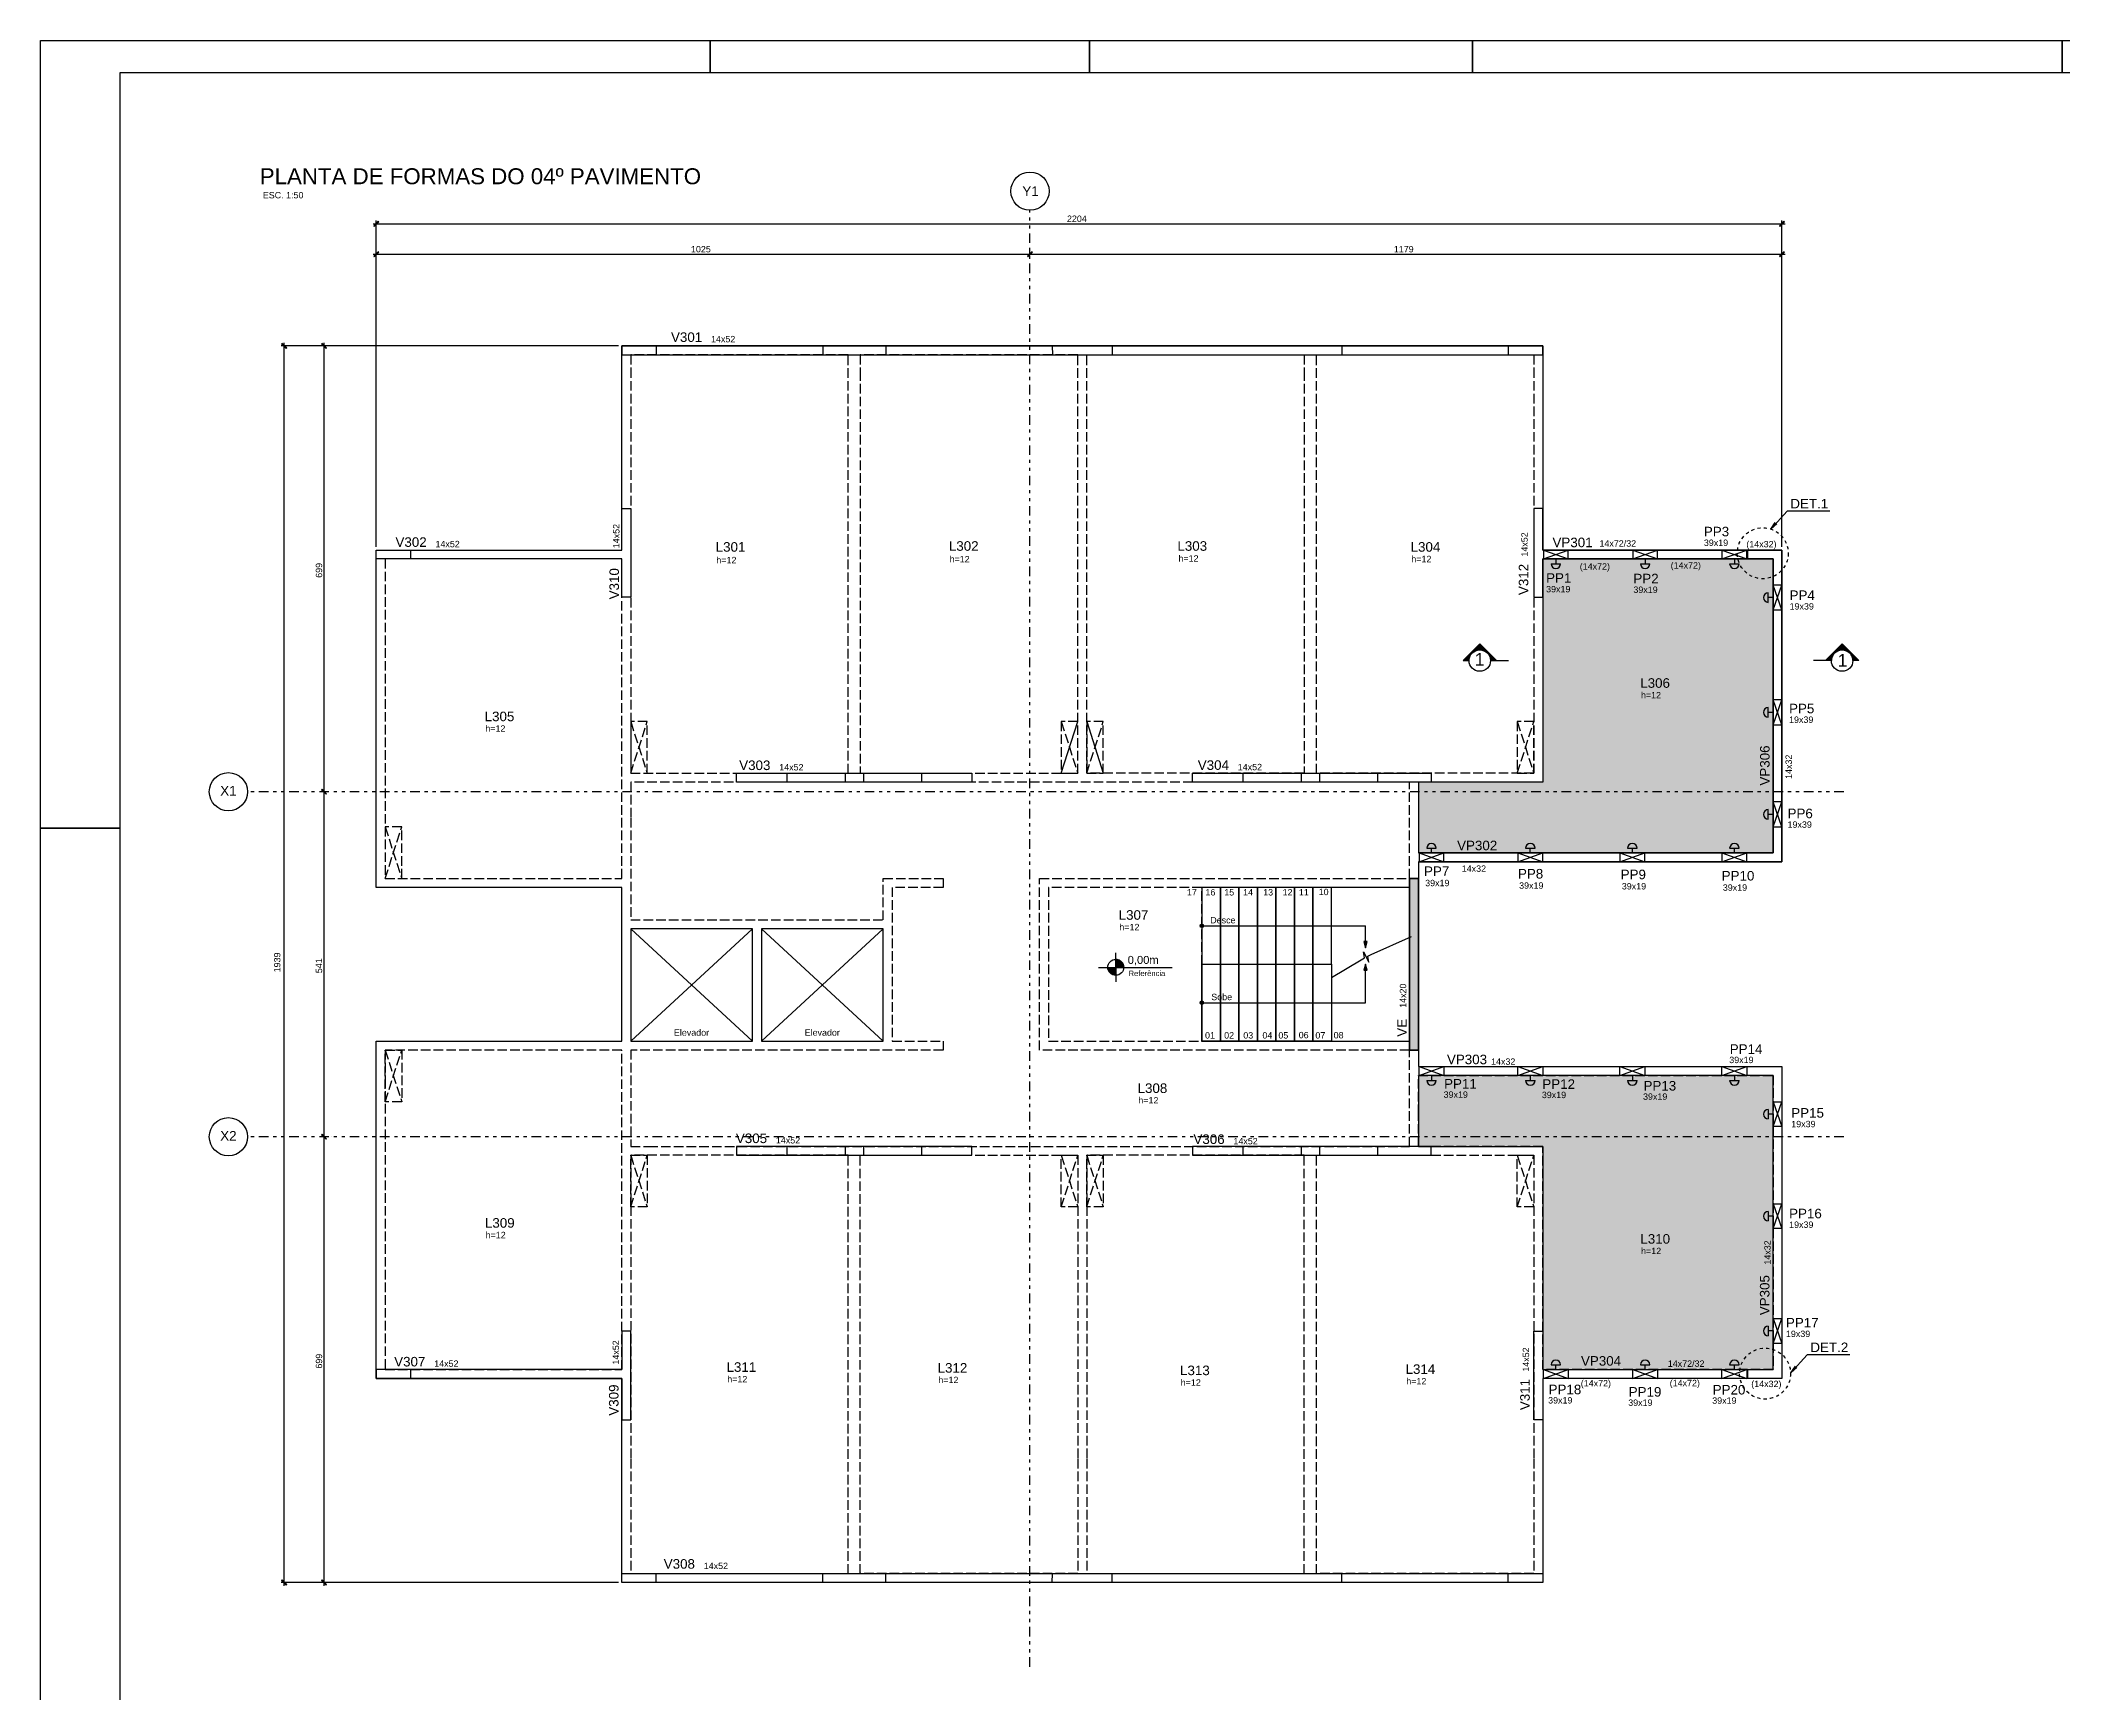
# Model space of a CAD drawing. Extents: x 0 to 119, y 0 to 84.
# Drawn here: x 0 to 63.4, y 32.3 to 84.1 of the extents above; entities that cross this region are included whole.
import ezdxf

# ---------------------------------------------------------------- set-up
doc = ezdxf.new("R2010")
doc.units = 0
doc.header["$MEASUREMENT"] = 0
for name, pattern in [('ESTILO_TQS_0001', [0.2, 0.1, -0.1]), ('ESTILO_TQS_0004', [1.09, 0.3, -0.15, 0.02, -0.15, 0.02, -0.15, 0.3]), ('ESTILO_TQS_0005', [0.4, 0.3, -0.1])]:
    doc.linetypes.add(name, pattern=pattern)
for name, color, linetype in [('1', 1, 'CONTINUOUS'), ('16', 10, 'CONTINUOUS'), ('18', 131, 'CONTINUOUS'), ('2', 2, 'CONTINUOUS'), ('3', 3, 'CONTINUOUS'), ('4', 4, 'CONTINUOUS'), ('5', 5, 'CONTINUOUS'), ('7', 7, 'CONTINUOUS')]:
    doc.layers.add(name, color=color, linetype=linetype)
doc.styles.add('TQS_ARIAL', font='arial.ttf')

msp = doc.modelspace()

# ---------------------------------------------------------------- linework, layer by layer
at = {"layer": '1', "linetype": 'Continuous'}
for p, q in [((10.4284, 78.349507), (54.7084, 78.349507)), ((10.5284, 76.597439), (10.5284, 78.449507)), ((54.6084, 76.806096), (54.6084, 78.449507)), ((10.5284, 68.219198), (10.5284, 77.492993)), ((31.0284, 77.363712), (31.0284, 77.492993)), ((31.0284, 77.363712), (31.0284, 77.492993)), ((54.6084, 68.219198), (54.6084, 77.492993)), ((10.4284, 77.392993), (31.1284, 77.392993)), ((30.9284, 77.392993), (54.7084, 77.392993)), ((9.679971, 74.519202), (7.544401, 74.519202)), ((7.644401, 35.639198), (7.644401, 74.619202)), ((18.1284, 74.519202), (8.793303, 74.519202)), ((8.893303, 60.4392), (8.893303, 74.619202)), ((47.1284, 67.839198), (47.9084, 68.119198)), ((47.1284, 68.119198), (47.9084, 67.839198)), ((49.9284, 67.839198), (50.7084, 68.119198)), ((49.9284, 68.119198), (50.7084, 67.839198)), ((52.7284, 67.839198), (53.5084, 68.119198)), ((52.7284, 68.119198), (53.5084, 67.839198)), ((54.6084, 66.239198), (54.3284, 67.019198)), ((54.3284, 66.239198), (54.6084, 67.019198)), ((54.6084, 62.639198), (54.3284, 63.419198)), ((54.3284, 62.639198), (54.6084, 63.419198)), ((32.0084, 61.119202), (32.5284, 62.739202)), ((32.8084, 62.739202), (33.3284, 61.119202)), ((8.824402, 60.5392), (8.793303, 60.5392)), ((8.824402, 60.5392), (8.793303, 60.5392)), ((8.893303, 49.6192), (8.893303, 60.6392)), ((54.6084, 59.439198), (54.3284, 60.219198)), ((54.3284, 59.439198), (54.6084, 60.219198)), ((43.2284, 58.339198), (44.0084, 58.619198)), ((43.2284, 58.619198), (44.0084, 58.339198)), ((46.3284, 58.339198), (47.1084, 58.619198)), ((46.3284, 58.619198), (47.1084, 58.339198)), ((49.5284, 58.339198), (50.3084, 58.619198)), ((49.5284, 58.619198), (50.3084, 58.339198)), ((52.7284, 58.339198), (53.5084, 58.619198)), ((52.7284, 58.619198), (53.5084, 58.339198)), ((18.5084, 56.239198), (22.3284, 52.719198)), ((18.5084, 52.719198), (22.3284, 56.239198)), ((22.6084, 56.239198), (26.4284, 52.719198)), ((22.6084, 52.719198), (26.4284, 56.239198)), ((36.418542, 56.334198), (41.548542, 56.334198)), ((41.548542, 55.845967), (41.548542, 56.334198)), ((41.731532, 55.438157), (42.9884, 55.999198)), ((33.719085, 55.283225), (33.719085, 55.491417)), ((33.719085, 55.283225), (33.719085, 54.783225)), ((33.719085, 54.783225), (33.719085, 55.283225)), ((33.719085, 55.271078), (33.796067, 55.271078)), ((33.719085, 55.255221), (33.834054, 55.255221)), ((33.719085, 55.239364), (33.86053, 55.239364)), ((33.719085, 55.223507), (33.881235, 55.223507)), ((33.719085, 55.207651), (33.898182, 55.207651)), ((33.719085, 55.191794), (33.912362, 55.191794)), ((40.478542, 54.719189), (41.410864, 55.27265)), ((33.17915, 55.033225), (35.491757, 55.033225)), ((33.469085, 55.033225), (33.969085, 55.033225)), ((33.719084, 55.017369), (33.469696, 55.017369)), ((33.719084, 55.001512), (33.471103, 55.001512)), ((33.719084, 54.985655), (33.473651, 54.985655)), ((33.719084, 54.969798), (33.477263, 54.969798)), ((33.719084, 54.953942), (33.481989, 54.953942)), ((33.719084, 54.938084), (33.487895, 54.938084)), ((33.719084, 54.922228), (33.495076, 54.922228)), ((33.719084, 54.906371), (33.503659, 54.906371)), ((33.719084, 54.890514), (33.513819, 54.890514)), ((33.719084, 54.874657), (33.525807, 54.874657)), ((33.719084, 54.858801), (33.539986, 54.858801)), ((33.719084, 54.842943), (33.556933, 54.842943)), ((33.719084, 54.827087), (33.577638, 54.827087)), ((33.719084, 54.81123), (33.604114, 54.81123)), ((33.719084, 54.795373), (33.642102, 54.795373)), ((33.719085, 55.175937), (33.924349, 55.175937)), ((33.719085, 55.16008), (33.934509, 55.16008)), ((33.719085, 55.144223), (33.943092, 55.144223)), ((33.719085, 55.128366), (33.950273, 55.128366)), ((33.719085, 55.112509), (33.956179, 55.112509)), ((33.719085, 55.096653), (33.960905, 55.096653)), ((33.719085, 55.080796), (33.964516, 55.080796)), ((33.719085, 55.064939), (33.967065, 55.064939)), ((33.719085, 55.049082), (33.968551, 55.049082)), ((33.719085, 54.783225), (33.719085, 54.583225)), ((41.548542, 53.924198), (41.548542, 54.940771)), ((36.418542, 53.924198), (41.548542, 53.924198)), ((43.2284, 51.919202), (44.0084, 51.639202)), ((43.2284, 51.639202), (44.0084, 51.919202)), ((46.3284, 51.919202), (47.1084, 51.639202)), ((46.3284, 51.639202), (47.1084, 51.919202)), ((49.5284, 51.919202), (50.3084, 51.639202)), ((49.5284, 51.639202), (50.3084, 51.919202)), ((52.7284, 51.919202), (53.5084, 51.639202)), ((52.7284, 51.639202), (53.5084, 51.919202)), ((54.3284, 50.039202), (54.6084, 50.819202)), ((54.3284, 50.819202), (54.6084, 50.039202)), ((9.041415, 49.7192), (8.793303, 49.7192)), ((9.041415, 49.7192), (8.793303, 49.7192)), ((8.893303, 35.639198), (8.893303, 49.8192)), ((54.3284, 46.839202), (54.6084, 47.619202)), ((54.3284, 47.619202), (54.6084, 46.839202)), ((54.3284, 43.239202), (54.6084, 44.019202)), ((54.3284, 44.019202), (54.6084, 43.239202)), ((47.1284, 42.419202), (47.9084, 42.139202)), ((47.1284, 42.139202), (47.9084, 42.419202)), ((49.9284, 42.419202), (50.7084, 42.139202)), ((49.9284, 42.139202), (50.7084, 42.419202)), ((52.7284, 42.419202), (53.5084, 42.139202)), ((52.7284, 42.139202), (53.5084, 42.419202)), ((10.695411, 35.739198), (7.544401, 35.739198)), ((18.1284, 35.739198), (8.793303, 35.739198))]:
    msp.add_line(p, q, dxfattribs=at)
at = {"layer": '1', "linetype": 'ESTILO_TQS_0005'}
for p, q in [((19.3084, 74.519202), (19.3084, 74.239202)), ((24.5284, 74.519202), (24.5284, 74.239202)), ((26.5084, 74.519202), (26.5084, 74.239202)), ((31.7284, 74.519202), (31.72986, 74.239202)), ((33.6084, 74.519202), (33.6084, 74.239202)), ((40.8084, 74.519202), (40.8084, 74.239202)), ((46.0284, 74.519202), (46.0284, 74.239202)), ((11.6084, 68.119198), (11.6084, 67.839198)), ((53.5284, 68.119198), (53.5284, 67.839198)), ((18.5084, 61.119202), (19.0284, 62.739202)), ((18.5084, 62.739202), (19.0284, 61.119202)), ((32.0084, 62.739202), (32.5284, 61.119202)), ((32.8084, 61.119202), (33.3284, 62.739202)), ((46.3084, 61.119202), (46.8284, 62.739202)), ((46.3084, 62.739202), (46.8284, 61.119202)), ((23.4084, 61.119202), (23.4084, 60.839202)), ((25.2284, 61.119202), (25.2284, 60.839202)), ((25.8084, 61.119202), (25.8084, 60.839202)), ((27.6284, 61.119202), (27.6284, 60.839202)), ((37.7084, 61.119202), (37.7084, 60.839202)), ((39.5284, 61.119202), (39.5284, 60.839202)), ((40.1084, 61.119202), (40.1084, 60.839202)), ((41.9284, 61.119202), (41.9284, 60.839202)), ((10.8084, 57.819198), (11.3284, 59.439198)), ((10.8084, 59.439198), (11.3284, 57.819198)), ((10.8084, 52.439202), (11.3284, 50.819202)), ((10.8084, 50.819202), (11.3284, 52.439202)), ((18.5084, 49.139198), (19.0284, 47.519198)), ((18.5084, 47.519198), (19.0284, 49.139198)), ((23.4084, 49.419198), (23.4084, 49.139198)), ((25.2284, 49.419198), (25.2284, 49.139198)), ((25.8084, 49.419198), (25.8084, 49.139198)), ((27.632302, 49.419198), (27.632302, 49.139198)), ((32.0084, 49.139198), (32.5284, 47.519198)), ((32.0084, 47.519198), (32.5284, 49.139198)), ((32.8084, 49.139198), (33.3284, 47.519198)), ((32.8084, 47.519198), (33.3284, 49.139198)), ((37.7084, 49.419198), (37.7084, 49.139198)), ((39.5284, 49.419198), (39.5284, 49.139198)), ((40.1084, 49.419198), (40.1084, 49.139198)), ((41.9284, 49.419198), (41.9284, 49.139198)), ((46.3084, 49.139198), (46.8284, 47.519198)), ((46.3084, 47.519198), (46.8284, 49.139198)), ((11.6084, 42.419202), (11.6084, 42.139202)), ((53.5284, 42.419202), (53.5284, 42.139202)), ((53.5284, 42.139202), (53.5284, 42.419202)), ((19.3084, 35.739198), (19.3084, 36.019198)), ((24.5284, 35.739198), (24.5284, 36.019198)), ((26.5084, 35.739198), (26.5084, 36.019198)), ((31.7284, 35.739198), (31.72986, 36.019198)), ((33.6084, 35.739198), (33.6084, 36.019198)), ((40.8084, 35.739198), (40.8084, 36.019198)), ((46.0284, 35.739198), (46.0284, 36.019198))]:
    msp.add_line(p, q, dxfattribs=at)
at = {"layer": '1', "linetype": 'Continuous'}
for points in [[(0.000062, 84.099942), (21.000062, 84.099942), (21.000062, 83.099942), (21.000062, 84.099942), (32.900062, 84.099942), (32.900062, 83.099942), (32.900062, 84.099942), (44.900062, 84.099942), (44.900062, 83.099942), (44.900062, 84.099942), (63.400062, 84.099942), (63.400062, 83.099942), (63.400062, 84.099942), (81.900062, 84.099942)], [(81.900062, -0.000058), (63.400062, -0.000058), (63.400062, 0.999942), (63.400062, -0.000058), (44.900062, -0.000058), (44.900062, 0.999942), (44.900062, -0.000058), (32.900062, -0.000058), (32.900062, 0.999942), (32.900062, -0.000058), (21.000062, -0.000058), (21.000062, 0.999942), (21.000062, -0.000058), (0.000062, -0.000058), (0.000062, 29.699942), (2.500062, 29.699942), (0.000062, 29.699942), (0.000062, 59.399942), (2.500062, 59.399942), (0.000062, 59.399942), (0.000062, 84.099942)], [(10.466517, 78.269946), (10.609423, 78.412852), (10.591745, 78.430529), (10.448839, 78.287624), (10.466517, 78.269946)], [(54.546517, 78.269946), (54.689423, 78.412852), (54.671745, 78.430529), (54.528839, 78.287624), (54.546517, 78.269946)], [(10.466517, 77.313432), (10.609423, 77.456338), (10.591745, 77.474016), (10.448839, 77.33111), (10.466517, 77.313432)], [(30.966517, 77.313432), (31.109423, 77.456338), (31.091745, 77.474016), (30.948839, 77.33111), (30.966517, 77.313432)], [(30.966517, 77.313432), (31.109423, 77.456338), (31.091745, 77.474016), (30.948839, 77.33111), (30.966517, 77.313432)], [(54.546517, 77.313432), (54.689423, 77.456338), (54.671745, 77.474016), (54.528839, 77.33111), (54.546517, 77.313432)], [(7.723961, 74.457319), (7.581056, 74.600224), (7.563378, 74.582547), (7.706284, 74.439641), (7.723961, 74.457319)], [(8.972864, 74.457319), (8.829958, 74.600224), (8.812281, 74.582547), (8.955186, 74.439641), (8.972864, 74.457319)], [(56.109582, 69.340103), (54.771255, 69.340103), (54.258323, 68.775877), (54.449198, 68.937329), (54.258323, 68.775877), (54.400907, 68.98123)], [(45.655235, 64.653808), (45.134732, 65.178652), (44.614229, 64.653808), (44.798753, 64.653808), (44.799761, 64.679814), (44.803334, 64.709097), (44.810136, 64.740522), (44.820177, 64.771862), (44.83228, 64.800112), (44.847502, 64.828109), (44.863247, 64.851742), (44.882063, 64.875258), (44.901553, 64.895695), (44.930897, 64.920891), (44.964738, 64.943607), (44.989802, 64.95692), (45.021878, 64.970266), (45.057434, 64.980774), (45.097653, 64.987734), (45.131452, 64.989771), (45.159609, 64.988864), (45.198578, 64.983665), (45.231568, 64.975529), (45.267558, 64.962416), (45.298518, 64.94716), (45.326927, 64.929385), (45.352626, 64.909549), (45.378864, 64.884635), (45.404961, 64.853452), (45.424776, 64.823384), (45.441815, 64.790122), (45.45397, 64.758539), (45.461659, 64.731269), (45.467119, 64.702801), (45.470103, 64.674002), (45.47071, 64.653808), (45.655235, 64.653808)], [(55.975528, 64.653808), (56.496031, 65.178652), (57.016534, 64.653808), (56.83201, 64.653808), (56.831002, 64.679814), (56.827429, 64.709097), (56.820627, 64.740522), (56.810586, 64.771862), (56.798482, 64.800112), (56.783261, 64.828109), (56.767516, 64.851742), (56.748699, 64.875258), (56.72921, 64.895695), (56.699866, 64.920891), (56.666025, 64.943607), (56.640961, 64.95692), (56.608885, 64.970266), (56.573329, 64.980774), (56.53311, 64.987734), (56.499311, 64.989771), (56.471154, 64.988864), (56.432185, 64.983665), (56.399195, 64.975529), (56.363205, 64.962416), (56.332245, 64.94716), (56.303836, 64.929385), (56.278137, 64.909549), (56.251899, 64.884635), (56.225802, 64.853452), (56.205987, 64.823384), (56.188948, 64.790122), (56.176793, 64.758539), (56.169104, 64.731269), (56.163644, 64.702801), (56.16066, 64.674002), (56.160053, 64.653808), (55.975528, 64.653808)], [(8.972864, 60.477317), (8.829958, 60.620223), (8.812281, 60.602545), (8.955186, 60.459639), (8.972864, 60.477317)], [(8.972864, 60.477317), (8.829958, 60.620223), (8.812281, 60.602545), (8.955186, 60.459639), (8.972864, 60.477317)], [(36.418542, 55.129198), (36.998542, 55.129198), (36.998542, 57.539198), (36.418542, 57.539198), (36.418542, 55.129198)], [(36.998542, 55.129198), (37.578542, 55.129198), (37.578542, 57.539198), (36.998542, 57.539198), (36.998542, 55.129198)], [(37.578542, 55.129198), (38.158542, 55.129198), (38.158542, 57.539198), (37.578542, 57.539198), (37.578542, 55.129198)], [(38.158542, 55.129198), (38.738542, 55.129198), (38.738542, 57.539198), (38.158542, 57.539198), (38.158542, 55.129198)], [(38.738542, 55.129198), (39.318542, 55.129198), (39.318542, 57.539198), (38.738542, 57.539198), (38.738542, 55.129198)], [(39.318542, 55.129198), (39.898542, 55.129198), (39.898542, 57.539198), (39.318542, 57.539198), (39.318542, 55.129198)], [(39.898542, 55.129198), (40.478542, 55.129198), (40.478542, 57.539198), (39.898542, 57.539198), (39.898542, 55.129198)], [(33.719085, 55.283225), (33.719085, 55.033225), (33.969085, 55.033225), (33.968551, 55.049082), (33.967065, 55.064939), (33.964516, 55.080796), (33.960905, 55.096653), (33.956179, 55.112509), (33.950273, 55.128366), (33.943092, 55.144223), (33.934509, 55.16008), (33.924214, 55.175937), (33.912183, 55.191794), (33.898046, 55.207651), (33.881074, 55.223507), (33.860361, 55.239364), (33.833794, 55.255221), (33.79572, 55.271078), (33.76735, 55.278521), (33.749346, 55.281387), (33.73122, 55.28293), (33.719085, 55.283225)], [(41.410871, 55.272637), (41.517761, 55.327805), (41.488454, 55.515723), (41.653958, 55.195053), (41.624651, 55.382972), (41.731541, 55.43814)], [(36.418542, 55.129198), (36.998542, 55.129198), (36.998542, 52.719198), (36.418542, 52.719198), (36.418542, 55.129198)], [(36.998542, 55.129198), (37.578542, 55.129198), (37.578542, 52.719198), (36.998542, 52.719198), (36.998542, 55.129198)], [(37.578542, 55.129198), (38.158542, 55.129198), (38.158542, 52.719198), (37.578542, 52.719198), (37.578542, 55.129198)], [(38.158542, 55.129198), (38.738542, 55.129198), (38.738542, 52.719198), (38.158542, 52.719198), (38.158542, 55.129198)], [(38.738542, 55.129198), (39.318542, 55.129198), (39.318542, 52.719198), (38.738542, 52.719198), (38.738542, 55.129198)], [(39.318542, 55.129198), (39.898542, 55.129198), (39.898542, 52.719198), (39.318542, 52.719198), (39.318542, 55.129198)], [(39.898542, 55.129198), (40.478542, 55.129198), (40.478542, 52.719198), (39.898542, 52.719198), (39.898542, 55.129198)], [(8.972864, 49.657317), (8.829958, 49.800223), (8.812281, 49.782545), (8.955186, 49.639639), (8.972864, 49.657317)], [(8.972864, 49.657317), (8.829958, 49.800223), (8.812281, 49.782545), (8.955186, 49.639639), (8.972864, 49.657317)], [(56.738235, 42.882337), (55.399908, 42.882337), (54.886976, 42.318112), (55.077851, 42.479564), (54.886976, 42.318112), (55.02956, 42.523465)], [(7.723961, 35.677316), (7.581056, 35.820221), (7.563378, 35.802543), (7.706284, 35.659638), (7.723961, 35.677316)], [(8.972864, 35.677316), (8.829958, 35.820221), (8.812281, 35.802543), (8.955186, 35.659638), (8.972864, 35.677316)]]:
    msp.add_lwpolyline(points, dxfattribs=at)
at = {"layer": '1', "linetype": 'ESTILO_TQS_0005'}
for points in [[(18.5084, 73.819202), (18.5084, 61.119202), (25.3284, 61.119202), (25.3284, 74.239202), (18.5084, 74.239202), (18.5084, 73.819202)], [(25.7084, 73.729202), (25.7084, 61.119202), (32.5284, 61.119202), (32.5284, 74.239202), (25.7084, 74.239202), (25.7084, 73.729202)], [(39.6284, 73.729202), (39.6284, 61.119202), (32.8084, 61.119202), (32.8084, 74.239202), (39.6284, 74.239202), (39.6284, 73.729202)], [(46.8284, 73.819202), (46.8284, 61.119202), (40.0084, 61.119202), (40.0084, 74.239202), (46.8284, 74.239202), (46.8284, 73.819202)], [(10.8084, 66.639198), (10.8084, 57.819198), (18.2284, 57.819198), (18.2284, 67.839198), (10.8084, 67.839198), (10.8084, 66.639198)], [(43.2084, 59.829202), (43.2084, 58.619198), (54.3284, 58.619198), (54.3284, 67.839198), (47.1084, 67.839198), (47.1084, 60.839202), (43.2084, 60.839202), (43.2084, 59.829202)], [(18.5084, 61.119202), (19.0284, 61.119202), (19.0284, 62.739202), (18.5084, 62.739202), (18.5084, 61.119202)], [(32.0084, 61.119202), (32.5284, 61.119202), (32.5284, 62.739202), (32.0084, 62.739202), (32.0084, 61.119202)], [(32.8084, 61.119202), (33.3284, 61.119202), (33.3284, 62.739202), (32.8084, 62.739202), (32.8084, 61.119202)], [(46.3084, 61.119202), (46.8284, 61.119202), (46.8284, 62.739202), (46.3084, 62.739202), (46.3084, 61.119202)], [(18.5084, 59.719202), (18.5084, 56.519198), (26.4284, 56.519198), (26.4284, 57.819198), (28.3084, 57.819198), (28.3084, 57.539198), (26.7084, 57.539198), (26.7084, 52.719198), (28.3084, 52.719198), (28.3084, 52.439198), (18.5084, 52.439198), (18.5084, 49.419198), (19.059934, 49.419198), (42.9284, 49.419198), (42.9284, 52.439198), (31.3284, 52.439198), (31.3284, 57.819198), (42.9284, 57.819198), (42.9284, 60.839202), (18.5084, 60.839202), (18.5084, 59.719202)], [(10.8084, 57.819198), (11.3284, 57.819198), (11.3284, 59.439198), (10.8084, 59.439198), (10.8084, 57.819198)], [(31.6084, 56.319198), (31.6084, 52.719198), (36.418542, 52.719198), (36.418542, 57.539198), (31.6084, 57.539198), (31.6084, 56.319198)], [(10.8084, 51.547749), (10.8084, 42.419202), (18.2284, 42.419202), (18.2284, 52.439202), (10.8084, 52.439202), (10.8084, 51.547749)], [(10.8084, 52.439202), (11.3284, 52.439202), (11.3284, 50.819202), (10.8084, 50.819202), (10.8084, 52.439202)], [(43.2084, 50.429198), (43.2084, 51.639202), (54.3284, 51.639202), (54.3284, 42.419202), (47.1084, 42.419202), (47.1084, 49.419198), (43.2084, 49.419198), (43.2084, 50.429198)], [(18.5084, 39.619198), (18.5084, 36.019198), (25.3284, 36.019198), (25.3284, 49.139198), (18.5084, 49.139198), (18.5084, 39.619198)], [(18.5084, 49.139198), (19.0284, 49.139198), (19.0284, 47.519198), (18.5084, 47.519198), (18.5084, 49.139198)], [(32.5284, 39.619198), (32.5284, 36.019198), (25.7084, 36.019198), (25.7084, 49.139198), (32.5284, 49.139198), (32.5284, 39.619198)], [(32.0084, 49.139198), (32.5284, 49.139198), (32.5284, 47.519198), (32.0084, 47.519198), (32.0084, 49.139198)], [(32.8084, 39.619198), (32.8084, 36.019198), (39.6284, 36.019198), (39.6284, 49.139198), (32.8084, 49.139198), (32.8084, 39.619198)], [(32.8084, 49.139198), (33.3284, 49.139198), (33.3284, 47.519198), (32.8084, 47.519198), (32.8084, 49.139198)], [(46.8284, 39.619198), (46.8284, 36.019198), (40.0084, 36.019198), (40.0084, 49.139198), (46.8284, 49.139198), (46.8284, 39.619198)], [(46.3084, 49.139198), (46.8284, 49.139198), (46.8284, 47.519198), (46.3084, 47.519198), (46.3084, 49.139198)]]:
    msp.add_lwpolyline(points, dxfattribs=at)
at = {"layer": '1', "linetype": 'Continuous'}
for centre, radius in [((31.0284, 79.374159), 0.6), ((5.894009, 60.5392), 0.6), ((33.719085, 55.033225), 0.25), ((5.894009, 49.7192), 0.6)]:
    msp.add_circle(centre, radius, dxfattribs=at)
for points in [[(10.466517, 78.269946), (10.591745, 78.430529), (10.448839, 78.287624)], [(10.466517, 78.269946), (10.448839, 78.287624), (10.466517, 78.269946)], [(10.466517, 78.269946), (10.609423, 78.412852), (10.591745, 78.430529)], [(54.546517, 78.269946), (54.671745, 78.430529), (54.528839, 78.287624)], [(54.546517, 78.269946), (54.528839, 78.287624), (54.546517, 78.269946)], [(54.546517, 78.269946), (54.689423, 78.412852), (54.671745, 78.430529)], [(10.466517, 77.313432), (10.591745, 77.474016), (10.448839, 77.33111)], [(10.466517, 77.313432), (10.609423, 77.456338), (10.591745, 77.474016)], [(30.966517, 77.313432), (31.091745, 77.474016), (30.948839, 77.33111)], [(30.966517, 77.313432), (31.091745, 77.474016), (30.948839, 77.33111)], [(30.966517, 77.313432), (31.109423, 77.456338), (31.091745, 77.474016)], [(30.966517, 77.313432), (31.109423, 77.456338), (31.091745, 77.474016)], [(54.546517, 77.313432), (54.671745, 77.474016), (54.528839, 77.33111)], [(54.546517, 77.313432), (54.689423, 77.456338), (54.671745, 77.474016)], [(10.466517, 77.313432), (10.448839, 77.33111), (10.466517, 77.313432)], [(30.966517, 77.313432), (30.948839, 77.33111), (30.966517, 77.313432)], [(30.966517, 77.313432), (30.948839, 77.33111), (30.966517, 77.313432)], [(54.546517, 77.313432), (54.528839, 77.33111), (54.546517, 77.313432)], [(7.723961, 74.457319), (7.581056, 74.600224), (7.563378, 74.582547)], [(7.723961, 74.457319), (7.563378, 74.582547), (7.706284, 74.439641)], [(7.723961, 74.457319), (7.706284, 74.439641), (7.723961, 74.457319)], [(8.972864, 74.457319), (8.829958, 74.600224), (8.812281, 74.582547)], [(8.972864, 74.457319), (8.812281, 74.582547), (8.955186, 74.439641)], [(8.972864, 74.457319), (8.955186, 74.439641), (8.972864, 74.457319)], [(45.134732, 65.178652), (44.614229, 64.653808), (44.882063, 64.875258)], [(44.614229, 64.653808), (44.863247, 64.851742), (44.882063, 64.875258)], [(44.614229, 64.653808), (44.847502, 64.828109), (44.863247, 64.851742)], [(44.614229, 64.653808), (44.83228, 64.800112), (44.847502, 64.828109)], [(44.614229, 64.653808), (44.820177, 64.771862), (44.83228, 64.800112)], [(44.614229, 64.653808), (44.810136, 64.740522), (44.820177, 64.771862)], [(44.614229, 64.653808), (44.803334, 64.709097), (44.810136, 64.740522)], [(44.614229, 64.653808), (44.799761, 64.679814), (44.803334, 64.709097)], [(45.134732, 65.178652), (44.882063, 64.875258), (44.901553, 64.895695)], [(45.134732, 65.178652), (44.901553, 64.895695), (44.930897, 64.920891)], [(45.134732, 65.178652), (44.930897, 64.920891), (44.964738, 64.943607)], [(45.134732, 65.178652), (44.964738, 64.943607), (44.989802, 64.95692)], [(45.134732, 65.178652), (44.989802, 64.95692), (45.021878, 64.970266)], [(45.134732, 65.178652), (45.021878, 64.970266), (45.057434, 64.980774)], [(45.134732, 65.178652), (45.057434, 64.980774), (45.097653, 64.987734)], [(45.134732, 65.178652), (45.097653, 64.987734), (45.131452, 64.989771)], [(45.134732, 65.178652), (45.131452, 64.989771), (45.159609, 64.988864)], [(45.655235, 64.653808), (45.134732, 65.178652), (45.352626, 64.909549)], [(45.134732, 65.178652), (45.159609, 64.988864), (45.198578, 64.983665)], [(45.134732, 65.178652), (45.198578, 64.983665), (45.231568, 64.975529)], [(45.134732, 65.178652), (45.231568, 64.975529), (45.267558, 64.962416)], [(45.134732, 65.178652), (45.267558, 64.962416), (45.298518, 64.94716)], [(45.134732, 65.178652), (45.298518, 64.94716), (45.326927, 64.929385)], [(45.134732, 65.178652), (45.326927, 64.929385), (45.352626, 64.909549)], [(45.655235, 64.653808), (45.352626, 64.909549), (45.378864, 64.884635)], [(45.655235, 64.653808), (45.378864, 64.884635), (45.404961, 64.853452)], [(45.655235, 64.653808), (45.404961, 64.853452), (45.424776, 64.823384)], [(45.655235, 64.653808), (45.424776, 64.823384), (45.441815, 64.790122)], [(45.655235, 64.653808), (45.441815, 64.790122), (45.45397, 64.758539)], [(45.655235, 64.653808), (45.45397, 64.758539), (45.461659, 64.731269)], [(45.655235, 64.653808), (45.461659, 64.731269), (45.467119, 64.702801)], [(56.496031, 65.178652), (56.225802, 64.853452), (55.975528, 64.653808)], [(55.975528, 64.653808), (56.225802, 64.853452), (56.205987, 64.823384)], [(55.975528, 64.653808), (56.205987, 64.823384), (56.188948, 64.790122)], [(55.975528, 64.653808), (56.188948, 64.790122), (56.176793, 64.758539)], [(55.975528, 64.653808), (56.176793, 64.758539), (56.169104, 64.731269)], [(55.975528, 64.653808), (56.169104, 64.731269), (56.163644, 64.702801)], [(56.496031, 65.178652), (56.251899, 64.884635), (56.225802, 64.853452)], [(56.496031, 65.178652), (56.278137, 64.909549), (56.251899, 64.884635)], [(56.496031, 65.178652), (56.303836, 64.929385), (56.278137, 64.909549)], [(56.496031, 65.178652), (56.332245, 64.94716), (56.303836, 64.929385)], [(56.496031, 65.178652), (56.363205, 64.962416), (56.332245, 64.94716)], [(56.496031, 65.178652), (56.399195, 64.975529), (56.363205, 64.962416)], [(56.496031, 65.178652), (56.432185, 64.983665), (56.399195, 64.975529)], [(56.496031, 65.178652), (56.471154, 64.988864), (56.432185, 64.983665)], [(56.496031, 65.178652), (56.499311, 64.989771), (56.471154, 64.988864)], [(57.016534, 64.653808), (56.699866, 64.920891), (56.496031, 65.178652)], [(56.496031, 65.178652), (56.699866, 64.920891), (56.666025, 64.943607)], [(56.496031, 65.178652), (56.666025, 64.943607), (56.640961, 64.95692)], [(56.496031, 65.178652), (56.640961, 64.95692), (56.608885, 64.970266)], [(56.496031, 65.178652), (56.608885, 64.970266), (56.573329, 64.980774)], [(56.496031, 65.178652), (56.573329, 64.980774), (56.53311, 64.987734)], [(56.496031, 65.178652), (56.53311, 64.987734), (56.499311, 64.989771)], [(57.016534, 64.653808), (56.72921, 64.895695), (56.699866, 64.920891)], [(57.016534, 64.653808), (56.748699, 64.875258), (56.72921, 64.895695)], [(57.016534, 64.653808), (56.767516, 64.851742), (56.748699, 64.875258)], [(57.016534, 64.653808), (56.783261, 64.828109), (56.767516, 64.851742)], [(57.016534, 64.653808), (56.798482, 64.800112), (56.783261, 64.828109)], [(57.016534, 64.653808), (56.810586, 64.771862), (56.798482, 64.800112)], [(57.016534, 64.653808), (56.820627, 64.740522), (56.810586, 64.771862)], [(57.016534, 64.653808), (56.827429, 64.709097), (56.820627, 64.740522)], [(57.016534, 64.653808), (56.831002, 64.679814), (56.827429, 64.709097)], [(44.614229, 64.653808), (44.798753, 64.653808), (44.799761, 64.679814)], [(45.655235, 64.653808), (45.467119, 64.702801), (45.470103, 64.674002)], [(45.655235, 64.653808), (45.470103, 64.674002), (45.47071, 64.653808)], [(55.975528, 64.653808), (56.163644, 64.702801), (56.16066, 64.674002)], [(55.975528, 64.653808), (56.16066, 64.674002), (56.160053, 64.653808)], [(57.016534, 64.653808), (56.83201, 64.653808), (56.831002, 64.679814)], [(8.972864, 60.477317), (8.829958, 60.620223), (8.812281, 60.602545)], [(8.972864, 60.477317), (8.829958, 60.620223), (8.812281, 60.602545)], [(8.972864, 60.477317), (8.812281, 60.602545), (8.955186, 60.459639)], [(8.972864, 60.477317), (8.812281, 60.602545), (8.955186, 60.459639)], [(8.972864, 60.477317), (8.955186, 60.459639), (8.972864, 60.477317)], [(8.972864, 60.477317), (8.955186, 60.459639), (8.972864, 60.477317)], [(8.972864, 49.657317), (8.829958, 49.800223), (8.812281, 49.782545)], [(8.972864, 49.657317), (8.829958, 49.800223), (8.812281, 49.782545)], [(8.972864, 49.657317), (8.812281, 49.782545), (8.955186, 49.639639)], [(8.972864, 49.657317), (8.812281, 49.782545), (8.955186, 49.639639)], [(8.972864, 49.657317), (8.955186, 49.639639), (8.972864, 49.657317)], [(8.972864, 49.657317), (8.955186, 49.639639), (8.972864, 49.657317)], [(7.723961, 35.677316), (7.581056, 35.820221), (7.563378, 35.802543)], [(7.723961, 35.677316), (7.563378, 35.802543), (7.706284, 35.659638)], [(7.723961, 35.677316), (7.706284, 35.659638), (7.723961, 35.677316)], [(8.972864, 35.677316), (8.829958, 35.820221), (8.812281, 35.802543)], [(8.972864, 35.677316), (8.812281, 35.802543), (8.955186, 35.659638)], [(8.972864, 35.677316), (8.955186, 35.659638), (8.972864, 35.677316)]]:
    msp.add_solid(points, dxfattribs=at)
at = {"layer": '16', "linetype": 'Continuous'}
msp.add_lwpolyline([(42.9284, 57.819198), (43.2084, 57.819198), (43.2084, 52.439198), (42.9284, 52.439198), (42.9284, 57.819198)], dxfattribs=at)
for points in [[(42.9284, 57.819198), (43.2084, 57.819198), (43.2084, 52.439198)], [(42.9284, 57.819198), (43.2084, 52.439198), (42.9284, 52.439198)], [(42.9284, 57.819198), (42.9284, 52.439198), (42.9284, 57.819198)]]:
    msp.add_solid(points, dxfattribs=at)
at = {"layer": '18', "linetype": 'Continuous'}
for points in [[(43.2084, 58.619198), (54.3284, 58.619198), (54.3284, 67.839198), (47.1084, 67.839198), (47.1084, 60.839202), (43.2084, 60.839202), (43.2084, 58.619198)], [(43.2084, 51.639202), (43.2084, 49.419198), (47.1084, 49.419198), (47.1084, 42.419202), (54.3284, 42.419202), (54.3284, 51.639202), (43.2084, 51.639202)]]:
    msp.add_lwpolyline(points, dxfattribs=at)
for points in [[(54.3284, 58.619198), (54.3284, 67.839198), (47.1084, 67.839198)], [(54.3284, 58.619198), (47.1084, 67.839198), (47.1084, 60.839202)], [(54.3284, 58.619198), (47.1084, 60.839202), (43.2084, 60.839202)], [(54.3284, 58.619198), (43.2084, 60.839202), (43.2084, 58.619198)], [(47.1084, 49.419198), (54.3284, 51.639202), (43.2084, 51.639202)], [(47.1084, 49.419198), (43.2084, 51.639202), (43.2084, 49.419198)], [(47.1084, 49.419198), (54.3284, 42.419202), (54.3284, 51.639202)], [(47.1084, 49.419198), (47.1084, 42.419202), (54.3284, 42.419202)]]:
    msp.add_solid(points, dxfattribs=at)
at = {"layer": '2', "linetype": 'ESTILO_TQS_0004'}
for p, q in [((31.0284, 33.100425), (31.0284, 78.774159)), ((56.54686, 60.5392), (6.494009, 60.5392)), ((56.54686, 49.7192), (6.494009, 49.7192))]:
    msp.add_line(p, q, dxfattribs=at)
at = {"layer": '2', "linetype": 'Continuous'}
for p, q in [((31.0284, 77.263712), (31.0284, 77.263712)), ((31.0284, 77.263712), (31.0284, 77.263712)), ((10.5284, 76.497439), (10.5284, 76.497439)), ((54.6084, 76.706096), (54.6084, 76.706096)), ((9.779971, 74.519202), (9.779971, 74.519202)), ((18.2284, 74.519202), (18.2284, 74.519202)), ((10.5284, 68.119198), (10.5284, 68.119198)), ((54.6084, 68.119198), (54.6084, 68.119198)), ((47.3684, 67.689198), (47.6684, 67.689198)), ((47.5184, 67.839198), (47.5184, 67.689198)), ((50.1684, 67.689198), (50.4684, 67.689198)), ((50.3184, 67.839198), (50.3184, 67.689198)), ((52.9684, 67.689198), (53.2684, 67.689198)), ((53.1184, 67.839198), (53.1184, 67.689198)), ((54.1784, 66.479198), (54.1784, 66.779198)), ((54.3284, 66.629198), (54.1784, 66.629198)), ((45.134732, 65.178652), (44.614229, 64.653808)), ((45.655235, 64.653808), (45.134732, 65.178652)), ((55.975528, 64.653808), (56.496031, 65.178652)), ((56.496031, 65.178652), (57.016534, 64.653808)), ((44.614229, 64.653808), (44.798753, 64.653808)), ((45.47071, 64.653808), (46.031524, 64.653808)), ((56.160053, 64.653808), (55.599239, 64.653808)), ((57.016534, 64.653808), (56.83201, 64.653808)), ((54.1784, 62.879198), (54.1784, 63.179198)), ((54.3284, 63.029198), (54.1784, 63.029198)), ((8.924402, 60.5392), (8.924402, 60.5392)), ((8.924402, 60.5392), (8.924402, 60.5392)), ((54.1784, 59.679198), (54.1784, 59.979198)), ((54.3284, 59.829198), (54.1784, 59.829198)), ((43.4684, 58.769198), (43.7684, 58.769198)), ((43.6184, 58.619198), (43.6184, 58.769198)), ((46.5684, 58.769198), (46.8684, 58.769198)), ((46.7184, 58.619198), (46.7184, 58.769198)), ((49.7684, 58.769198), (50.0684, 58.769198)), ((49.9184, 58.619198), (49.9184, 58.769198)), ((52.9684, 58.769198), (53.2684, 58.769198)), ((53.1184, 58.619198), (53.1184, 58.769198)), ((43.4684, 51.489202), (43.7684, 51.489202)), ((43.6184, 51.639202), (43.6184, 51.489202)), ((46.5684, 51.489202), (46.8684, 51.489202)), ((46.7184, 51.639202), (46.7184, 51.489202)), ((49.7684, 51.489202), (50.0684, 51.489202)), ((49.9184, 51.639202), (49.9184, 51.489202)), ((52.9684, 51.489202), (53.2684, 51.489202)), ((53.1184, 51.639202), (53.1184, 51.489202)), ((54.1784, 50.579202), (54.1784, 50.279202)), ((54.3284, 50.429202), (54.1784, 50.429202)), ((9.141415, 49.7192), (9.141415, 49.7192)), ((9.141415, 49.7192), (9.141415, 49.7192)), ((54.1784, 47.379202), (54.1784, 47.079202)), ((54.3284, 47.229202), (54.1784, 47.229202)), ((54.1784, 43.779202), (54.1784, 43.479202)), ((54.3284, 43.629202), (54.1784, 43.629202)), ((47.3684, 42.569202), (47.6684, 42.569202)), ((47.5184, 42.419202), (47.5184, 42.569202)), ((50.1684, 42.569202), (50.4684, 42.569202)), ((50.3184, 42.419202), (50.3184, 42.569202)), ((52.9684, 42.569202), (53.2684, 42.569202)), ((53.1184, 42.419202), (53.1184, 42.569202)), ((10.795411, 35.739198), (10.795411, 35.739198)), ((18.2284, 35.739198), (18.2284, 35.739198))]:
    msp.add_line(p, q, dxfattribs=at)
for points in [[(41.492542, 55.845967), (41.548542, 55.649967), (41.604542, 55.845967), (41.492542, 55.845967)], [(41.604542, 54.940771), (41.548542, 55.136771), (41.492542, 54.940771), (41.604542, 54.940771)]]:
    msp.add_lwpolyline(points, dxfattribs=at)
at = {"layer": '2', "linetype": 'ESTILO_TQS_0001'}
for centre in [(54.007826, 68.018482), (54.078263, 42.292831)]:
    msp.add_circle(centre, 0.8, dxfattribs=at)
at = {"layer": '2', "linetype": 'Continuous'}
for centre, radius in [((45.134732, 64.653808), 0.335978), ((56.496031, 64.653808), 0.335978), ((36.418542, 56.334198), 0.053637), ((36.418542, 53.924198), 0.053637)]:
    msp.add_circle(centre, radius, dxfattribs=at)
for centre, start, end in [((47.5184, 67.689198), 180, 0), ((50.3184, 67.689198), 180, 0), ((53.1184, 67.689198), 180, 0), ((54.1784, 66.629198), 90, 270), ((54.1784, 63.029198), 90, 270), ((54.1784, 59.829198), 90, 270), ((43.6184, 58.769198), 0, 180), ((46.7184, 58.769198), 0, 180), ((49.9184, 58.769198), 0, 180), ((53.1184, 58.769198), 0, 180), ((43.6184, 51.489202), 180, 0), ((46.7184, 51.489202), 180, 0), ((49.9184, 51.489202), 180, 0), ((53.1184, 51.489202), 180, 0), ((54.1784, 50.429202), 90, 270), ((54.1784, 47.229202), 90, 270), ((54.1784, 43.629202), 90, 270), ((47.5184, 42.569202), 0, 180), ((50.3184, 42.569202), 0, 180), ((53.1184, 42.569202), 0, 180)]:
    msp.add_arc(centre, 0.15, start, end, dxfattribs=at)
for points in [[(36.47218, 56.334198), (36.391723, 56.38065), (36.368139, 56.352544)], [(36.47218, 56.334198), (36.368139, 56.352544), (36.368139, 56.315853)], [(36.47218, 56.334198), (36.368139, 56.315853), (36.391723, 56.287747)], [(36.47218, 56.334198), (36.427856, 56.387021), (36.391723, 56.38065)], [(36.47218, 56.334198), (36.391723, 56.287747), (36.427856, 56.281376)], [(36.47218, 56.334198), (36.459631, 56.368676), (36.427856, 56.387021)], [(36.47218, 56.334198), (36.427856, 56.281376), (36.459631, 56.299721)], [(36.47218, 56.334198), (36.459631, 56.299721), (36.47218, 56.334198)], [(41.492542, 55.845967), (41.548542, 55.649967), (41.604542, 55.845967)], [(41.492542, 55.845967), (41.604542, 55.845967), (41.492542, 55.845967)], [(41.604542, 54.940771), (41.548542, 55.136771), (41.492542, 54.940771)], [(41.604542, 54.940771), (41.492542, 54.940771), (41.604542, 54.940771)], [(36.47218, 53.924198), (36.391723, 53.97065), (36.368139, 53.942544)], [(36.47218, 53.924198), (36.368139, 53.942544), (36.368139, 53.905853)], [(36.47218, 53.924198), (36.368139, 53.905853), (36.391723, 53.877747)], [(36.47218, 53.924198), (36.427856, 53.977021), (36.391723, 53.97065)], [(36.47218, 53.924198), (36.391723, 53.877747), (36.427856, 53.871376)], [(36.47218, 53.924198), (36.459631, 53.958676), (36.427856, 53.977021)], [(36.47218, 53.924198), (36.427856, 53.871376), (36.459631, 53.889721)], [(36.47218, 53.924198), (36.459631, 53.889721), (36.47218, 53.924198)]]:
    msp.add_solid(points, dxfattribs=at)
at = {"layer": '3', "linetype": 'Continuous'}
for points in [[(47.1084, 74.519202), (47.1084, 68.119198), (54.6084, 68.119198), (54.6084, 58.339198), (43.2084, 58.339198), (43.2084, 51.919202), (54.6084, 51.919202), (54.6084, 42.139202), (47.1084, 42.139202), (47.1084, 35.739198), (18.2284, 35.739198), (18.2284, 42.139202), (10.5284, 42.139202), (10.5284, 52.719202), (18.2284, 52.719202), (18.2284, 57.539198), (10.5284, 57.539198), (10.5284, 68.119198), (18.2284, 68.119198), (18.2284, 74.519202), (47.1084, 74.519202)], [(36.418542, 57.539198), (36.418542, 52.719198), (42.9284, 52.719198), (42.9284, 57.539198), (36.418542, 57.539198)], [(18.5084, 55.419198), (18.5084, 52.719198), (22.3284, 52.719198), (22.3284, 56.239198), (18.5084, 56.239198), (18.5084, 55.419198)], [(22.6084, 55.419198), (22.6084, 52.719198), (26.4284, 52.719198), (26.4284, 56.239198), (22.6084, 56.239198), (22.6084, 55.419198)]]:
    msp.add_lwpolyline(points, dxfattribs=at)
at = {"layer": '4', "linetype": 'Continuous'}
for points in [[(47.1084, 74.519202), (18.2284, 74.519202), (18.2284, 74.239202), (47.1084, 74.239202), (47.1084, 74.519202)], [(10.5284, 68.119198), (18.2284, 68.119198), (18.2284, 69.419202), (18.5084, 69.419202), (18.5084, 66.639202), (18.2284, 66.639202), (18.2284, 67.839198), (10.5284, 67.839198), (10.5284, 68.119198)], [(43.2284, 58.619198), (43.2284, 58.339198), (54.6084, 58.339198), (54.6084, 68.119198), (47.1084, 68.119198), (47.1084, 69.419202), (46.8284, 69.419202), (46.8284, 66.639202), (47.1084, 66.639202), (47.1084, 67.839198), (54.3284, 67.839198), (54.3284, 58.619198), (43.2284, 58.619198)], [(21.8284, 61.119202), (29.2084, 61.119202), (29.2084, 60.839202), (21.8284, 60.839202), (21.8284, 61.119202)], [(36.1284, 61.119202), (43.6084, 61.119202), (43.6084, 60.839202), (36.1284, 60.839202), (36.1284, 61.119202)], [(42.9284, 57.819198), (42.9284, 52.439198), (43.2084, 52.439198), (43.2084, 57.819198), (42.9284, 57.819198)], [(43.2284, 51.639202), (43.2284, 51.919202), (54.6084, 51.919202), (54.6084, 42.139202), (47.1084, 42.139202), (47.1084, 40.839198), (46.8284, 40.839198), (46.8284, 43.619198), (47.1084, 43.619198), (47.1084, 42.419202), (54.3284, 42.419202), (54.3284, 51.639202), (43.2284, 51.639202)], [(21.8284, 49.139198), (29.2084, 49.139198), (29.2084, 49.419198), (21.8284, 49.419198), (21.8284, 49.139198)], [(36.1284, 49.139198), (43.6084, 49.139198), (43.6084, 49.419198), (36.1284, 49.419198), (36.1284, 49.139198)], [(10.5284, 42.139202), (18.2284, 42.139202), (18.2284, 40.839198), (18.5084, 40.839198), (18.5084, 43.619198), (18.2284, 43.619198), (18.2284, 42.419202), (10.5284, 42.419202), (10.5284, 42.139202)], [(47.1084, 35.739198), (18.2284, 35.739198), (18.2284, 36.019198), (47.1084, 36.019198), (47.1084, 35.739198)]]:
    msp.add_lwpolyline(points, dxfattribs=at)
at = {"layer": '5', "linetype": 'Continuous'}
for points in [[(47.9084, 68.119198), (47.1284, 68.119198), (47.1284, 67.839198), (47.9084, 67.839198), (47.9084, 68.119198)], [(50.7084, 68.119198), (49.9284, 68.119198), (49.9284, 67.839198), (50.7084, 67.839198), (50.7084, 68.119198)], [(53.5084, 68.119198), (52.7284, 68.119198), (52.7284, 67.839198), (53.5084, 67.839198), (53.5084, 68.119198)], [(54.3284, 67.019198), (54.3284, 66.239198), (54.6084, 66.239198), (54.6084, 67.019198), (54.3284, 67.019198)], [(54.3284, 63.419198), (54.3284, 62.639198), (54.6084, 62.639198), (54.6084, 63.419198), (54.3284, 63.419198)], [(54.3284, 60.219198), (54.3284, 59.439198), (54.6084, 59.439198), (54.6084, 60.219198), (54.3284, 60.219198)], [(44.0084, 58.619198), (43.2284, 58.619198), (43.2284, 58.339198), (44.0084, 58.339198), (44.0084, 58.619198)], [(47.1084, 58.619198), (46.3284, 58.619198), (46.3284, 58.339198), (47.1084, 58.339198), (47.1084, 58.619198)], [(50.3084, 58.619198), (49.5284, 58.619198), (49.5284, 58.339198), (50.3084, 58.339198), (50.3084, 58.619198)], [(53.5084, 58.619198), (52.7284, 58.619198), (52.7284, 58.339198), (53.5084, 58.339198), (53.5084, 58.619198)], [(44.0084, 51.639202), (43.2284, 51.639202), (43.2284, 51.919202), (44.0084, 51.919202), (44.0084, 51.639202)], [(47.1084, 51.639202), (46.3284, 51.639202), (46.3284, 51.919202), (47.1084, 51.919202), (47.1084, 51.639202)], [(50.3084, 51.639202), (49.5284, 51.639202), (49.5284, 51.919202), (50.3084, 51.919202), (50.3084, 51.639202)], [(53.5084, 51.639202), (52.7284, 51.639202), (52.7284, 51.919202), (53.5084, 51.919202), (53.5084, 51.639202)], [(54.3284, 50.039202), (54.3284, 50.819202), (54.6084, 50.819202), (54.6084, 50.039202), (54.3284, 50.039202)], [(54.3284, 46.839202), (54.3284, 47.619202), (54.6084, 47.619202), (54.6084, 46.839202), (54.3284, 46.839202)], [(54.3284, 43.239202), (54.3284, 44.019202), (54.6084, 44.019202), (54.6084, 43.239202), (54.3284, 43.239202)], [(47.9084, 42.139202), (47.1284, 42.139202), (47.1284, 42.419202), (47.9084, 42.419202), (47.9084, 42.139202)], [(50.7084, 42.139202), (49.9284, 42.139202), (49.9284, 42.419202), (50.7084, 42.419202), (50.7084, 42.139202)], [(53.5084, 42.139202), (52.7284, 42.139202), (52.7284, 42.419202), (53.5084, 42.419202), (53.5084, 42.139202)]]:
    msp.add_lwpolyline(points, dxfattribs=at)
at = {"layer": '7', "linetype": 'Continuous'}
for p, q in [((2.500062, 0.999942), (2.500062, 83.099942)), ((2.500062, 83.099942), (117.900062, 83.099942))]:
    msp.add_line(p, q, dxfattribs=at)

# ---------------------------------------------------------------- texts
at = {"layer": '1', "linetype": 'Continuous', "style": 'TQS_ARIAL'}
msp.add_text('Referência', height=0.17, dxfattribs=at).set_placement((34.121903, 54.758986))
at = {"layer": '2', "linetype": 'Continuous', "style": 'TQS_ARIAL'}
for s, height, p in [('ESC. 1:50', 0.2, (6.972867, 79.148455)), ('2204', 0.2, (32.1884, 78.409507)), ('1025', 0.2, (20.3984, 77.452993)), ('1179', 0.2, (42.4384, 77.452993)), ('14x52', 0.2, (21.027052, 74.63433)), ('14x52', 0.2, (12.386924, 68.207389)), ('h=12', 0.2, (21.195729, 67.704895)), ('h=12', 0.2, (28.507874, 67.734086)), ('h=12', 0.2, (35.684405, 67.756554)), ('h=12', 0.2, (42.986813, 67.73785)), ('14x72/32', 0.2, (48.887012, 68.226061)), ('39x19', 0.2, (52.160453, 68.248591)), ('(14x32)', 0.2, (53.491435, 68.203339)), ('(14x72)', 0.2, (48.26869, 67.50591)), ('(14x72)', 0.2, (51.120609, 67.538913)), ('39x19', 0.2, (47.213429, 66.793574)), ('39x19', 0.2, (49.950479, 66.77508)), ('19x39', 0.2, (54.848488, 66.2526)), ('h=12', 0.2, (50.187393, 63.470029)), ('19x39', 0.2, (54.832017, 62.699735)), ('h=12', 0.2, (13.951012, 62.422839)), ('14x52', 0.2, (23.165876, 61.20784)), ('14x52', 0.2, (37.544747, 61.214108)), ('19x39', 0.2, (54.78452, 59.409427)), ('39x19', 0.2, (43.420827, 57.577808)), ('14x32', 0.2, (44.568976, 58.028408)), ('17', 0.2, (35.951248, 57.286214)), ('16', 0.2, (36.531248, 57.286214)), ('15', 0.2, (37.121248, 57.286214)), ('14', 0.2, (37.711248, 57.286214)), ('13', 0.2, (38.341248, 57.286214)), ('12', 0.2, (38.951248, 57.286214)), ('11', 0.2, (39.461248, 57.286214)), ('10', 0.2, (40.081977, 57.296716)), ('39x19', 0.2, (46.367471, 57.497669)), ('39x19', 0.2, (49.587562, 57.475434)), ('39x19', 0.2, (52.754686, 57.434409)), ('Desce', 0.2, (36.681979, 56.411183)), ('h=12', 0.2, (33.832753, 56.195964)), ('0,00m', 0.25, (34.093732, 55.140642)), ('Sobe', 0.2, (36.714656, 54.002907)), ('Elevador', 0.2, (19.864172, 52.887621)), ('Elevador', 0.2, (23.964172, 52.887621)), ('01', 0.2, (36.518123, 52.800079)), ('02', 0.2, (37.118123, 52.800079)), ('03', 0.2, (37.718123, 52.800079)), ('04', 0.2, (38.318123, 52.800079)), ('05', 0.2, (38.818123, 52.800079)), ('06', 0.2, (39.454998, 52.807969)), ('07', 0.2, (39.978123, 52.800079)), ('08', 0.2, (40.55179, 52.804852)), ('14x32', 0.2, (45.487754, 51.976084)), ('39x19', 0.2, (52.956566, 52.028963)), ('h=12', 0.2, (34.425952, 50.763573)), ('39x19', 0.2, (43.999474, 50.941269)), ('39x19', 0.2, (47.079675, 50.93191)), ('39x19', 0.2, (50.252846, 50.879089)), ('19x39', 0.2, (54.900555, 50.018876)), ('14x52', 0.2, (23.061413, 49.509728)), ('14x52', 0.2, (37.409363, 49.48183)), ('19x39', 0.2, (54.833578, 46.862311)), ('h=12', 0.2, (13.959956, 46.53874)), ('h=12', 0.2, (50.191727, 46.038622)), ('19x39', 0.2, (54.734217, 43.439961)), ('14x52', 0.2, (12.346878, 42.505004)), ('14x72/32', 0.2, (51.029622, 42.504675)), ('h=12', 0.2, (21.535896, 42.018818)), ('h=12', 0.2, (28.155059, 41.992962)), ('h=12', 0.2, (35.756901, 41.914547)), ('h=12', 0.2, (42.829043, 41.95455)), ('(14x72)', 0.2, (48.300201, 41.888368)), ('(14x72)', 0.2, (51.089076, 41.897394)), ('(14x32)', 0.2, (53.645913, 41.869309)), ('39x19', 0.2, (47.276665, 41.354984)), ('39x19', 0.2, (49.788558, 41.280913)), ('39x19', 0.2, (52.422484, 41.346686)), ('14x52', 0.2, (20.799136, 36.162882))]:
    msp.add_text(s, height=height, dxfattribs=at).set_placement(p)
for s, p in [('14x52', (18.156401, 68.176496)), ('14x52', (46.636999, 67.914034)), ('699', (8.833303, 67.249201)), ('14x32', (54.919789, 60.94183)), ('1939', (7.523543, 54.876568)), ('541', (8.833303, 54.8492)), ('14x20', (42.825992, 53.763078)), ('14x32', (54.253604, 45.711321)), ('14x52', (18.141764, 42.576109)), ('699', (8.833303, 42.449199)), ('14x52', (46.681175, 42.352745))]:
    msp.add_text(s, height=0.2, rotation=90, dxfattribs=at).set_placement(p)
at = {"layer": '4', "linetype": 'Continuous', "style": 'TQS_ARIAL'}
for s, height, p in [('Y1', 0.3, (30.790221, 79.223847)), ('V301', 0.3, (19.772188, 74.646225)), ('DET.1', 0.3, (54.871963, 69.423719)), ('V302', 0.3, (11.132059, 68.219284)), ('PP3', 0.3, (52.160453, 68.548591)), ('L301', 0.3, (21.172896, 68.067047)), ('L302', 0.3, (28.485041, 68.096237)), ('L303', 0.3, (35.651759, 68.096237)), ('L304', 0.3, (42.963904, 68.067047)), ('VP301', 0.3, (47.413397, 68.208579)), ('PP1', 0.3, (47.213429, 67.093574)), ('PP2', 0.3, (49.950479, 67.07508)), ('PP4', 0.3, (54.848488, 66.5526)), ('1', 0.4, (44.976153, 64.492636)), ('1', 0.4, (56.354859, 64.461308)), ('L306', 0.3, (50.164483, 63.799226)), ('L305', 0.3, (13.928103, 62.752036)), ('PP5', 0.3, (54.832017, 62.999735)), ('V303', 0.3, (21.911011, 61.219735)), ('V304', 0.3, (36.289882, 61.226003)), ('X1', 0.3, (5.637288, 60.420224)), ('PP6', 0.3, (54.78452, 59.709427)), ('VP302', 0.3, (44.422485, 58.704999)), ('PP7', 0.3, (43.38481, 57.898316)), ('PP8', 0.3, (46.331455, 57.818177)), ('PP9', 0.3, (49.551545, 57.795943)), ('PP10', 0.3, (52.71867, 57.754918)), ('L307', 0.3, (33.809843, 56.525162)), ('VP303', 0.3, (44.103441, 51.994915)), ('PP14', 0.3, (52.971496, 52.318904)), ('L308', 0.3, (34.403042, 51.09277)), ('PP11', 0.3, (44.014404, 51.231209)), ('PP12', 0.3, (47.094605, 51.22185)), ('PP13', 0.3, (50.267776, 51.16903)), ('PP15', 0.3, (54.900555, 50.318876)), ('X2', 0.3, (5.637288, 49.600224)), ('V305', 0.3, (21.806548, 49.521623)), ('V306', 0.3, (36.154499, 49.493725)), ('L309', 0.3, (13.937047, 46.867937)), ('PP16', 0.3, (54.833578, 47.162311)), ('L310', 0.3, (50.168818, 46.367819)), ('PP17', 0.3, (54.734217, 43.739961)), ('DET.2', 0.3, (55.500616, 42.965954)), ('V307', 0.3, (11.092013, 42.516899)), ('L311', 0.3, (21.512986, 42.348016)), ('L312', 0.3, (28.13215, 42.322159)), ('L313', 0.3, (35.733992, 42.243744)), ('L314', 0.3, (42.806134, 42.283747)), ('VP304', 0.3, (48.306925, 42.54109)), ('PP18', 0.3, (47.291595, 41.644924)), ('PP19', 0.3, (49.803488, 41.570854)), ('PP20', 0.3, (52.437414, 41.636627)), ('V308', 0.3, (19.544272, 36.174777))]:
    msp.add_text(s, height=height, dxfattribs=at).set_placement(p)
for s, p in [('V310', (18.141119, 66.572744)), ('V312', (46.656586, 66.70778)), ('VP306', (54.221481, 60.733461)), ('VE', (42.845289, 52.856525)), ('VP305', (54.217478, 44.123724)), ('V309', (18.126482, 40.972358)), ('V311', (46.700761, 41.146491))]:
    msp.add_text(s, height=0.3, rotation=90, dxfattribs=at).set_placement(p)
at = {"layer": '5', "linetype": 'Continuous', "style": 'TQS_ARIAL'}
msp.add_text('PLANTA DE FORMAS DO 04º PAVIMENTO', height=0.5, dxfattribs=at).set_placement((6.876848, 79.59155))

doc.saveas('drawing.dxf')
